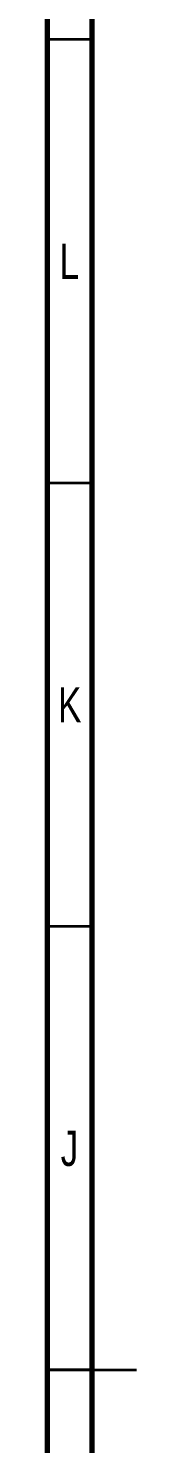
# Model space of a CAD drawing. Header units: millimetres. Extents: x 15 to 1184, y 5 to 836.
# Drawn here: x 15 to 25, y 412.2 to 571.8 of the extents above; entities that cross this region are included whole.
import ezdxf

# ---------------------------------------------------------------- set-up
doc = ezdxf.new("R2010")
doc.units = ezdxf.units.MM
doc.styles.add('SLDTEXTSTYLE0', font='TXT', dxfattribs={"width": 0.75})

msp = doc.modelspace()

# ---------------------------------------------------------------- linework, layer by layer
at = {"color": 7, "linetype": 'Continuous', "lineweight": 70}
for p, q in [((15, 5), (15, 836)), ((20, 10), (20, 831))]:
    msp.add_line(p, q, dxfattribs=at)
at = {"color": 7, "linetype": 'Continuous', "lineweight": 35}
for p, q in [((20, 570.5), (15, 570.5)), ((20, 520.5), (15, 520.5)), ((20, 470.5), (15, 470.5)), ((15, 420.5), (25, 420.5)), ((20, 420.5), (15, 420.5))]:
    msp.add_line(p, q, dxfattribs=at)

# ---------------------------------------------------------------- texts
at = {"color": 7, "linetype": 'Continuous', "lineweight": 0, "char_height": 3.97, "attachment_point": 2, "style": 'SLDTEXTSTYLE0'}
for s, insert in [('L', (17.45, 547.48)), ('K', (17.49, 497.48)), ('J', (17.47, 447.48))]:
    msp.add_mtext(s, dxfattribs=dict(at, insert=insert))

doc.saveas('drawing.dxf')
